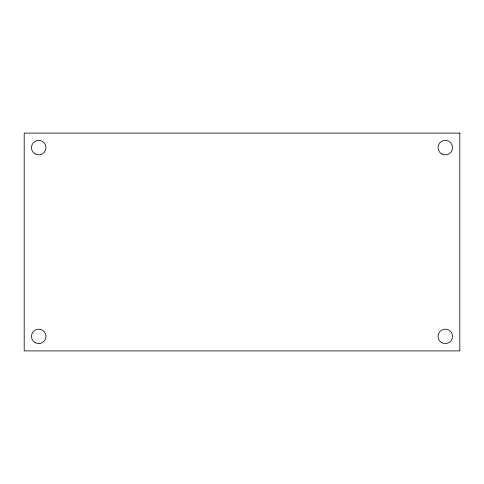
<?xml version="1.0" encoding="UTF-8"?>
<svg xmlns="http://www.w3.org/2000/svg" width="484" height="484" viewBox="0 0 484 484"><rect width="100%" height="100%" fill="white"/><g stroke="black" fill="none" stroke-linecap="round" stroke-linejoin="round"><path stroke-width="0.73" d="M459.8 133.1L24.2 133.1L24.2 350.9L459.8 350.9L459.8 133.1M35.09 342.666A7.26 7.26 0 0 0 45.98 336.38A7.26 7.26 0 0 0 35.09 330.094A7.26 7.26 0 0 0 35.09 342.666M35.09 153.906A7.26 7.26 0 0 0 45.98 147.62A7.26 7.26 0 0 0 35.09 141.334A7.26 7.26 0 0 0 35.09 153.906M441.65 342.666A7.26 7.26 0 0 0 452.54 336.38A7.26 7.26 0 0 0 441.65 330.094A7.26 7.26 0 0 0 441.65 342.666M441.65 153.906A7.26 7.26 0 0 0 452.54 147.62A7.26 7.26 0 0 0 441.65 141.334A7.26 7.26 0 0 0 441.65 153.906"/></g></svg>
